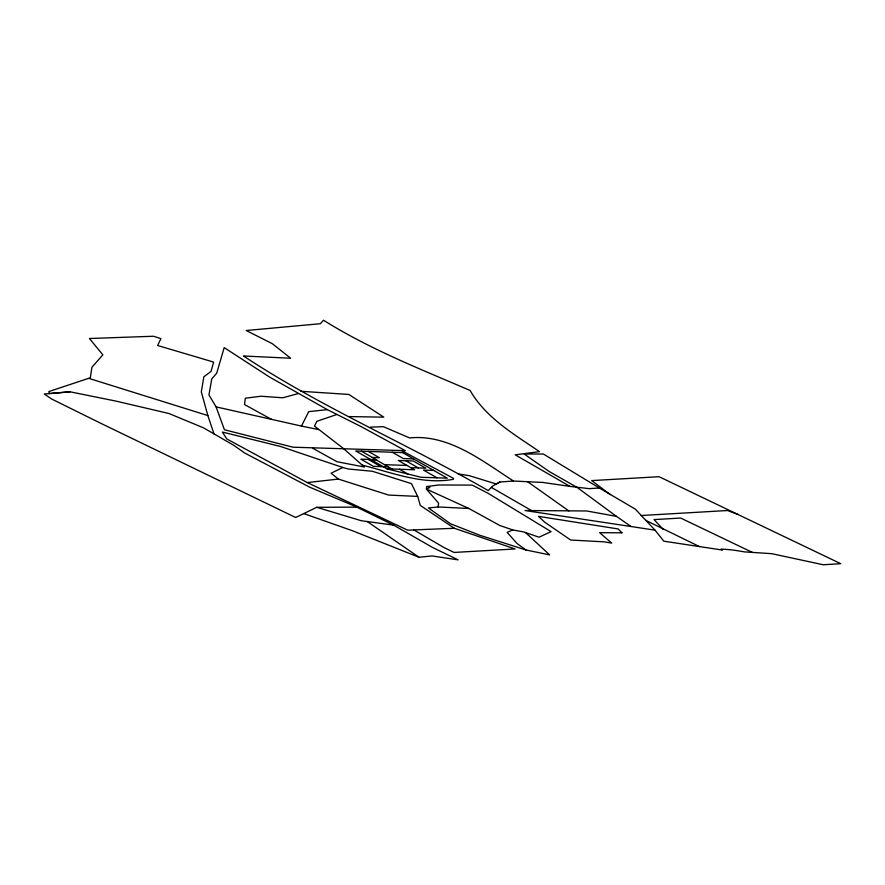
<?xml version="1.0" encoding="UTF-8"?>
<svg xmlns="http://www.w3.org/2000/svg" width="885" height="885" viewBox="0 0 885 885"><rect width="100%" height="100%" fill="white"/><g stroke="black" fill="none" stroke-linecap="round" stroke-linejoin="round"><path stroke-width="1.33" d="M525.502 532.538L549.64 554.884L525.967 549.983L479.902 535.292L450.576 523.787L428.428 507.957L438.175 506.972L438.584 503.167L426.382 489.062L426.67 486.595L438.595 484.991L472.203 485.091L488.232 493.387L551.101 531.642L539.009 537.195L523.854 531.962L512.78 529.949L499.837 525.513L468.851 508.466L426.382 489.062L429.856 487.458L427.754 486.451M216.106 406.901L301.453 426.072L308.71 411.658L327.373 409.633L361.345 426.725L405.352 450.675L292.968 447.202L224.436 429.756L216.106 406.901L208.948 394.931L211.769 378.924L216.748 373.116L224.182 347.606L269.549 377.054L327.373 409.633M569.951 486.385L542.538 482.425L513.51 481.031L499.914 482.015L492.779 485.942L488.221 490.6C407.565 444.005 321.355 407.487 243.508 355.991L290.645 358.226L272.281 343.668L246.218 330.514L320.326 323.722L323.556 320.237C369.543 349.132 420.397 369.067 470.123 390.462C485.577 417.598 514.296 434.513 539.529 451.627L515.225 454.835L569.951 486.385L589.1 488.642L599.366 488.011L635.286 509.118L655.044 530.181L663.839 541.189L722.425 550.061L721.242 549.131L722.226 549.165A60.556 14.956 15.4 0 1 735.612 550.426L744.584 551.897L771.764 553.678L823.26 564.763L840.75 563.69L659.071 476.705L591.7 480.599L610.307 494.626M499.914 482.015L496.297 484.006L469.205 475.654L458.275 473.995M70.026 391.801L44.25 394.002L51.629 399.013L101.167 423.495L295.645 517.482L303.787 513.599L352.374 530.712L419.014 557.273L431.969 555.946L458.109 559.851L432.732 547.549L393.593 525.115L355.151 506.353L309.628 487.159L244.736 453.031L233.607 445.221L203.572 427.864L168.924 413.505L115.846 401.071L70.026 391.801L49.095 393.604L48.874 391.546L90.325 377.784L91.929 367.242L102.859 354.863L89.429 338.512L153.503 336.245L160.926 338.634L157.618 345.504L213.65 362.087L211.006 371.446L203.86 376.789L201.315 391.9L207.864 415.574L213.982 433.882M417.709 496.419L411.459 483.63L372.386 471.274L348.248 468.984L342.816 467.501L331.09 473.221L338.402 479.084L388.592 495.058L417.709 496.419L420.242 505.368L454.315 528.268L515.081 548.966L454.082 552.439L444.005 547.549L413.859 529.927M303.787 513.599L316.73 507.304L356.412 507.138M512.78 529.949L507.138 532.372L517.094 543.556L525.967 549.983M336.709 414.534L316.885 421.315L314.463 426.094L343.469 448.518L364.399 467.026L336.931 461.704L312.571 448.153M298.278 393.582L282.757 397.796L261.053 396.226L245.322 398.217L244.514 404.534L271.64 419.457M342.816 467.501L280.722 446.538L222.378 432.046L226.759 438.916L307.261 482.557L338.402 479.084M641.282 515.512L727.459 510.523L738.156 514.517M454.315 528.268L407.686 530.181L307.261 482.557M370.262 427.178L383.371 426.67L409.567 437.92C448.894 433.927 482.48 461.151 513.51 481.031M631.06 526.52L525.037 510.534L586.722 510.977L616.436 516.353L631.06 526.52L655.044 530.181M349.453 416.581L383.802 417.156L348.845 394.445L300.966 391.292M372.375 457.468L379.366 457.711L368.359 451.416M413.605 458.917L403.328 458.552L392.32 452.257M371.014 459.713L376.634 459.901L361.368 451.173M384.521 464.658L406.978 465.444M388.393 466.871L373.415 466.351L360.826 459.149L375.793 459.669L392.077 468.984M410.85 467.656L425.829 468.187L413.24 460.985L398.261 460.454L414.534 469.769L386.911 468.796M433.761 470.444L423.484 470.079L437.013 477.823M468.851 508.466L438.175 506.972M393.593 525.115L361.345 520.734L316.73 507.304M301.453 426.072L318.357 429.535M362.308 465.178C391.812 472.49 422.532 485.069 453.33 479.305L453.54 478.409L401.547 450.553M89.075 378.448L207.864 415.574M699.449 546.576L645.895 520.435M752.582 552.494L680.687 518.057L654.026 519.606L663.13 529.307M491.352 487.403L531.553 510.59M405.75 460.72L418.339 467.922M399.522 469.238L407.863 474.017M368.315 459.403L380.904 466.616M599.366 488.011L543.368 454.016L524.174 454.016L549.231 471.528L577.297 487.547L616.436 516.353M367.22 521.519L419.014 557.273M527.593 481.705L568.812 510.899M621.978 532.825L599.643 532.67L611.69 543.102L604.577 541.885L570.692 540.027L544.828 522.294L538.412 516.353L618.161 528.953L621.978 532.825M402.598 452.611L355.748 450.974L387.11 468.917L421.072 477.258L447.29 478.177L402.598 452.611"/></g></svg>
